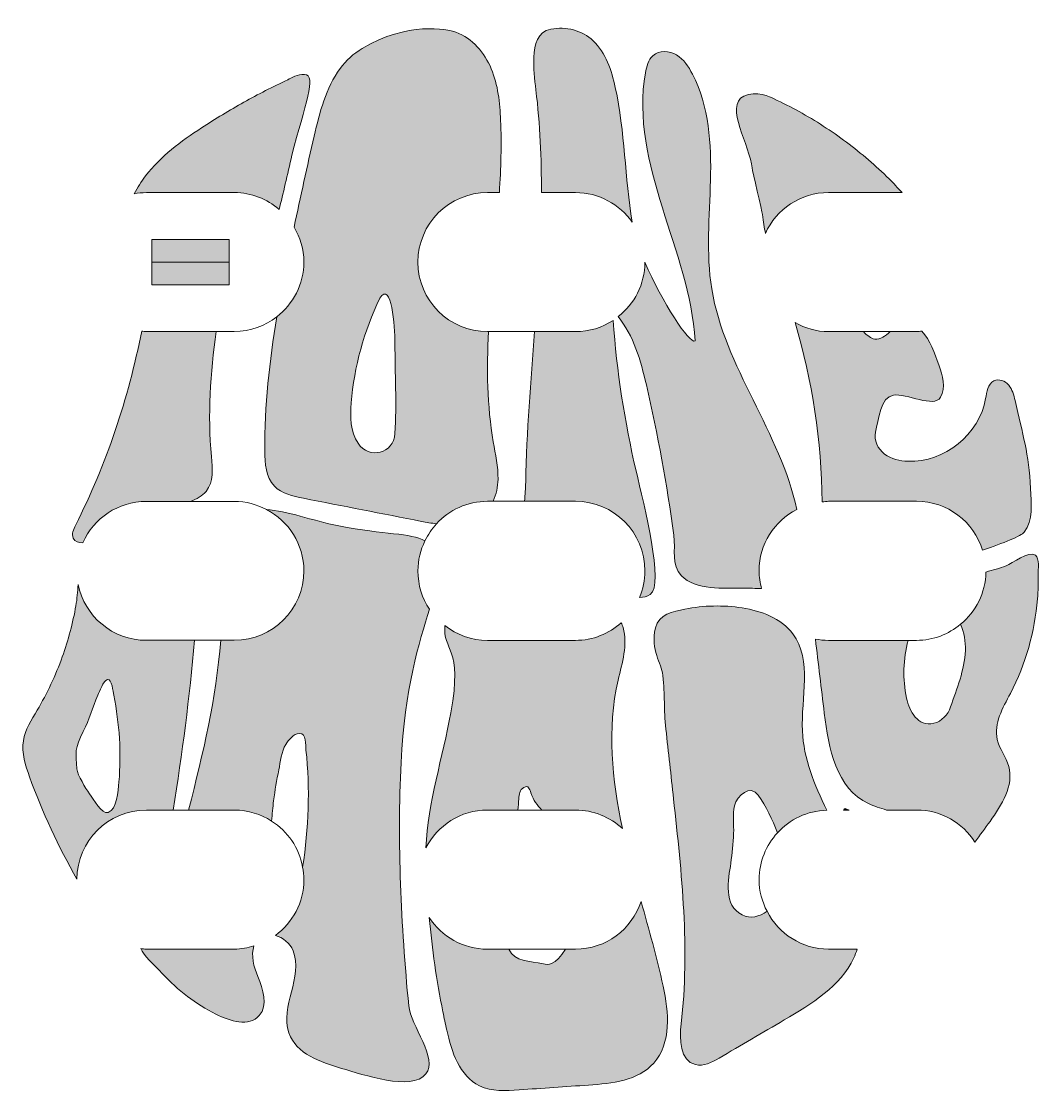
# Model space of a CAD drawing. Extents: x 6 to 50.9, y 20.1 to 67.3.
import ezdxf

# ---------------------------------------------------------------- set-up
doc = ezdxf.new("R2010")
doc.units = 0
doc.header["$MEASUREMENT"] = 0
doc.layers.add('Layer 2', color=7, linetype='Continuous', lineweight=0)

# ---------------------------------------------------------------- blocks, each defined once
blk = doc.blocks.new('Block_0')
at = {"layer": 'Layer 2', "true_color": 0x000000, "transparency": 33554687}
h = blk.add_hatch(color=18, dxfattribs=at)
h.dxf.hatch_style = 2
edge = h.paths.add_edge_path()
edge.add_spline(control_points=[(20.577, 50.456), (20.7, 52.054), (21.142, 53.622), (21.83, 55.07), (22.358, 55.88), (22.502, 53.818), (22.502, 53.09), (22.501, 51.771), (22.581, 50.424), (22.5, 49.107), (22.446, 48.224), (21.364, 47.95), (20.876, 48.679), (20.534, 49.189), (20.523, 49.866), (20.577, 50.456)], knot_values=[0, 0, 0, 0, 1, 1, 1, 2, 2, 2, 3, 3, 3, 4, 4, 4, 5, 5, 5, 5], degree=3, periodic=0)
edge = h.paths.add_edge_path()
edge.add_spline(control_points=[(17.296, 54.253), (16.975, 52.295), (16.751, 50.324), (16.766, 48.342), (16.771, 47.793), (16.813, 47.192), (17.191, 46.794), (17.515, 46.452), (18.009, 46.345), (18.471, 46.255), (20.206, 45.915), (21.94, 45.575), (23.675, 45.236), (23.887, 45.194), (24.108, 45.156), (24.331, 45.128), (24.891, 45.735), (25.686, 46.122), (26.578, 46.122), (26.578, 46.122), (26.827, 46.122), (26.827, 46.122), (26.963, 46.424), (27.034, 46.76), (27.04, 47.093), (27.051, 47.646), (26.927, 48.191), (26.833, 48.736), (26.554, 50.346), (26.539, 51.969), (26.62, 53.598), (26.62, 53.598), (26.578, 53.598), (26.578, 53.598), (24.885, 53.598), (23.512, 54.971), (23.512, 56.664), (23.512, 58.357), (24.885, 59.729), (26.578, 59.729), (26.578, 59.729), (27.1, 59.729), (27.1, 59.729), (27.167, 60.792), (27.204, 61.854), (27.155, 62.914), (27.121, 63.685), (27.041, 64.467), (26.746, 65.179), (26.451, 65.892), (25.912, 66.535), (25.188, 66.8), (24.796, 66.944), (23.044, 67.272), (21.057, 66.076), (20.681, 65.85), (20.346, 65.551), (20.086, 65.198), (19.448, 64.334), (19.186, 63.258), (18.943, 62.212), (18.633, 60.88), (18.343, 59.543), (18.059, 58.205), (18.326, 57.751), (18.489, 57.229), (18.489, 56.664), (18.489, 55.68), (18.017, 54.814), (17.296, 54.253)], knot_values=[0, 0, 0, 0, 1, 1, 1, 2, 2, 2, 3, 3, 3, 4, 4, 4, 5, 5, 5, 6, 6, 6, 7, 7, 7, 8, 8, 8, 9, 9, 9, 10, 10, 10, 11, 11, 11, 12, 12, 12, 13, 13, 13, 14, 14, 14, 15, 15, 15, 16, 16, 16, 17, 17, 17, 18, 18, 18, 19, 19, 19, 20, 20, 20, 21, 21, 21, 22, 22, 22, 23, 23, 23, 23], degree=3, periodic=0)
h = blk.add_hatch(color=18, dxfattribs=at)
h.dxf.hatch_style = 2
edge = h.paths.add_edge_path()
edge.add_spline(control_points=[(32.954, 58.42), (32.619, 60.387), (32.633, 62.408), (32.207, 64.357), (32.042, 65.111), (31.791, 65.886), (31.235, 66.42), (30.755, 66.88), (30.02, 67.056), (29.371, 66.93), (28.772, 66.814), (28.645, 66.234), (28.617, 65.7), (28.592, 65.215), (28.651, 64.731), (28.709, 64.25), (28.895, 62.726), (28.958, 61.224), (28.953, 59.729), (28.953, 59.729), (30.447, 59.729), (30.447, 59.729), (31.485, 59.729), (32.399, 59.21), (32.954, 58.42)], knot_values=[0, 0, 0, 0, 1, 1, 1, 2, 2, 2, 3, 3, 3, 4, 4, 4, 5, 5, 5, 6, 6, 6, 7, 7, 7, 8, 8, 8, 8], degree=3, periodic=0)
h = blk.add_hatch(color=18, dxfattribs=at)
h.dxf.hatch_style = 2
edge = h.paths.add_edge_path()
edge.add_spline(control_points=[(40.196, 45.764), (39.507, 49.1), (37.014, 52.05), (36.454, 55.48), (36.196, 57.058), (36.36, 58.67), (36.4, 60.268), (36.44, 61.866), (36.339, 63.525), (35.606, 64.946), (35.436, 65.276), (35.222, 65.601), (34.904, 65.792), (34.585, 65.983), (34.141, 66.005), (33.864, 65.758), (33.657, 65.573), (33.582, 65.285), (33.533, 65.012), (33.177, 63.023), (33.674, 60.985), (34.279, 59.057), (34.884, 57.129), (35.607, 55.205), (35.718, 53.187), (35.479, 53.047), (34.262, 54.888), (33.511, 56.656), (33.509, 55.679), (33.042, 54.819), (32.328, 54.26), (33.009, 53.421), (33.329, 52.323), (33.574, 51.255), (34.076, 49.066), (34.48, 46.854), (34.782, 44.628), (34.874, 43.949), (34.649, 43.337), (35.122, 42.842), (35.728, 42.206), (36.989, 42.282), (37.867, 42.293), (38.118, 42.296), (38.387, 42.279), (38.651, 42.276), (38.585, 42.526), (38.539, 42.785), (38.539, 43.056), (38.539, 44.239), (39.216, 45.253), (40.196, 45.764)], knot_values=[0, 0, 0, 0, 1, 1, 1, 2, 2, 2, 3, 3, 3, 4, 4, 4, 5, 5, 5, 6, 6, 6, 7, 7, 7, 8, 8, 8, 9, 9, 9, 10, 10, 10, 11, 11, 11, 12, 12, 12, 13, 13, 13, 14, 14, 14, 15, 15, 15, 16, 16, 16, 17, 17, 17, 17], degree=3, periodic=0)
h = blk.add_hatch(color=18, dxfattribs=at)
h.dxf.hatch_style = 2
edge = h.paths.add_edge_path()
edge.add_spline(control_points=[(15.426, 59.727), (16.182, 59.727), (16.866, 59.443), (17.4, 58.988), (17.575, 59.655), (17.753, 60.519), (17.966, 61.37), (18.515, 63.566), (19.097, 64.921), (18.515, 64.939), (18.21, 64.948), (17.941, 64.78), (17.778, 64.702), (17.121, 64.393), (16.475, 64.061), (15.842, 63.707), (15.211, 63.354), (14.591, 62.979), (13.986, 62.583), (13.072, 61.986), (12.177, 61.328), (11.514, 60.461), (11.325, 60.212), (11.168, 59.945), (11.018, 59.673), (11.192, 59.704), (11.369, 59.727), (11.552, 59.727), (11.552, 59.727), (15.426, 59.727), (15.426, 59.727)], knot_values=[0, 0, 0, 0, 1, 1, 1, 2, 2, 2, 3, 3, 3, 4, 4, 4, 5, 5, 5, 6, 6, 6, 7, 7, 7, 8, 8, 8, 9, 9, 9, 10, 10, 10, 10], degree=3, periodic=0)
h = blk.add_hatch(color=18, dxfattribs=at)
h.dxf.hatch_style = 2
edge = h.paths.add_edge_path()
edge.add_spline(control_points=[(41.604, 59.729), (41.604, 59.729), (44.835, 59.729), (44.835, 59.729), (44.648, 59.932), (44.463, 60.137), (44.267, 60.33), (43.678, 60.912), (43.05, 61.453), (42.387, 61.949), (41.724, 62.445), (41.028, 62.895), (40.303, 63.296), (39.941, 63.496), (39.572, 63.683), (39.197, 63.858), (39.023, 63.939), (38.416, 64.253), (37.867, 63.978), (36.999, 63.544), (38.147, 61.778), (38.229, 60.811), (38.239, 60.693), (38.676, 58.879), (38.69, 58.763), (38.728, 58.442), (38.772, 58.176), (38.819, 57.93), (39.302, 58.99), (40.364, 59.729), (41.604, 59.729)], knot_values=[0, 0, 0, 0, 1, 1, 1, 2, 2, 2, 3, 3, 3, 4, 4, 4, 5, 5, 5, 6, 6, 6, 7, 7, 7, 8, 8, 8, 9, 9, 9, 10, 10, 10, 10], degree=3, periodic=0)
h = blk.add_hatch(color=18, dxfattribs=at)
h.dxf.hatch_style = 2
edge = h.paths.add_edge_path()
edge.add_spline(control_points=[(28.65, 53.598), (28.485, 51.411), (28.305, 49.211), (28.259, 46.959), (28.254, 46.706), (28.225, 46.414), (28.211, 46.122), (28.211, 46.122), (30.447, 46.122), (30.447, 46.122), (32.14, 46.122), (33.512, 44.749), (33.512, 43.056), (33.512, 42.641), (33.428, 42.245), (33.278, 41.884), (33.441, 41.888), (33.601, 41.919), (33.749, 42.018), (34.356, 42.422), (33.478, 45.953), (33.124, 47.458), (32.611, 49.638), (32.276, 51.859), (32.108, 54.093), (31.629, 53.783), (31.06, 53.598), (30.447, 53.598), (30.447, 53.598), (28.65, 53.598), (28.65, 53.598)], knot_values=[0, 0, 0, 0, 1, 1, 1, 2, 2, 2, 3, 3, 3, 4, 4, 4, 5, 5, 5, 6, 6, 6, 7, 7, 7, 8, 8, 8, 9, 9, 9, 10, 10, 10, 10], degree=3, periodic=0)
h = blk.add_hatch(color=18, dxfattribs=at)
h.dxf.hatch_style = 2
edge = h.paths.add_edge_path()
edge.add_spline(control_points=[(45.473, 46.122), (46.848, 46.122), (47.998, 45.21), (48.386, 43.963), (49.313, 44.284), (50.075, 44.586), (50.219, 44.763), (50.636, 45.274), (50.52, 46.026), (50.494, 46.685), (50.431, 48.226), (50.145, 49.061), (49.812, 50.567), (49.759, 50.806), (49.694, 51.054), (49.536, 51.241), (49.378, 51.428), (49.099, 51.536), (48.88, 51.427), (48.614, 51.293), (48.57, 50.942), (48.519, 50.649), (48.247, 49.073), (46.701, 47.823), (45.103, 47.886), (44.736, 47.901), (44.359, 47.983), (44.066, 48.204), (43.773, 48.426), (43.583, 48.81), (43.669, 49.167), (43.803, 49.722), (43.89, 50.717), (44.455, 50.802), (45.019, 50.887), (46.253, 50.211), (46.532, 50.708), (46.772, 51.136), (46.618, 51.669), (46.459, 52.133), (46.279, 52.659), (46.066, 53.214), (45.71, 53.622), (45.631, 53.616), (45.554, 53.598), (45.473, 53.598), (45.473, 53.598), (44.32, 53.598), (44.32, 53.598), (44.101, 53.405), (43.875, 53.234), (43.631, 53.273), (43.473, 53.298), (43.301, 53.423), (43.132, 53.598), (43.132, 53.598), (41.604, 53.598), (41.604, 53.598), (41.064, 53.598), (40.565, 53.75), (40.124, 53.995), (40.887, 51.432), (41.295, 48.766), (41.318, 46.093), (41.414, 46.102), (41.506, 46.122), (41.604, 46.122), (41.604, 46.122), (45.473, 46.122), (45.473, 46.122)], knot_values=[0, 0, 0, 0, 1, 1, 1, 2, 2, 2, 3, 3, 3, 4, 4, 4, 5, 5, 5, 6, 6, 6, 7, 7, 7, 8, 8, 8, 9, 9, 9, 10, 10, 10, 11, 11, 11, 12, 12, 12, 13, 13, 13, 14, 14, 14, 15, 15, 15, 16, 16, 16, 17, 17, 17, 18, 18, 18, 19, 19, 19, 20, 20, 20, 21, 21, 21, 22, 22, 22, 23, 23, 23, 23], degree=3, periodic=0)
h = blk.add_hatch(color=18, dxfattribs=at)
h.dxf.hatch_style = 2
edge = h.paths.add_edge_path()
edge.add_spline(control_points=[(11.552, 46.119), (11.552, 46.119), (13.501, 46.119), (13.501, 46.119), (13.758, 46.226), (14.013, 46.346), (14.187, 46.559), (14.524, 46.971), (14.467, 47.565), (14.417, 48.094), (14.244, 49.929), (14.375, 51.769), (14.621, 53.601), (14.621, 53.601), (11.552, 53.601), (11.552, 53.601), (11.481, 53.601), (11.415, 53.617), (11.345, 53.622), (10.762, 50.653), (9.796, 47.761), (8.431, 45.061), (8.342, 44.885), (8.25, 44.678), (8.333, 44.5), (8.408, 44.338), (8.573, 44.29), (8.756, 44.296), (9.232, 45.369), (10.303, 46.119), (11.552, 46.119)], knot_values=[0, 0, 0, 0, 1, 1, 1, 2, 2, 2, 3, 3, 3, 4, 4, 4, 5, 5, 5, 6, 6, 6, 7, 7, 7, 8, 8, 8, 9, 9, 9, 10, 10, 10, 10], degree=3, periodic=0)
h = blk.add_hatch(color=18, dxfattribs=at)
h.dxf.hatch_style = 2
edge = h.paths.add_edge_path()
edge.add_spline(control_points=[(23.821, 44.374), (23.167, 44.742), (22.068, 44.629), (20.024, 45.038), (18.853, 45.272), (17.734, 45.703), (16.841, 45.757), (17.817, 45.245), (18.489, 44.234), (18.489, 43.056), (18.489, 41.364), (17.118, 39.993), (15.426, 39.993), (15.426, 39.993), (14.828, 39.993), (14.828, 39.993), (14.626, 37.39), (14.058, 35.068), (13.413, 32.511), (13.413, 32.511), (15.426, 32.511), (15.426, 32.511), (16.033, 32.511), (16.594, 32.329), (17.07, 32.025), (17.097, 32.326), (17.117, 32.627), (17.157, 32.926), (17.217, 33.379), (17.293, 33.831), (17.383, 34.28), (17.457, 34.647), (17.496, 35.084), (17.695, 35.408), (17.808, 35.594), (18.047, 35.883), (18.289, 35.891), (18.611, 35.901), (18.56, 35.371), (18.583, 35.158), (18.762, 33.442), (18.706, 31.705), (18.433, 30.002), (18.466, 29.822), (18.489, 29.637), (18.489, 29.448), (18.489, 28.434), (17.991, 27.543), (17.233, 26.985), (17.565, 26.895), (17.878, 26.64), (18.011, 26.314), (18.244, 25.744), (18.099, 25.098), (17.944, 24.502), (17.789, 23.906), (17.628, 23.268), (17.833, 22.687), (18.155, 21.774), (19.215, 21.393), (20.146, 21.128), (21.118, 20.851), (23.218, 20.106), (23.867, 20.882), (24.418, 21.539), (23.188, 23.029), (23.107, 23.883), (22.769, 27.47), (22.599, 31.032), (22.769, 34.607), (22.923, 37.841), (23.57, 39.94), (24.026, 41.36), (23.702, 41.846), (23.512, 42.428), (23.512, 43.056), (23.512, 43.53), (23.629, 43.973), (23.821, 44.374)], knot_values=[0, 0, 0, 0, 1, 1, 1, 2, 2, 2, 3, 3, 3, 4, 4, 4, 5, 5, 5, 6, 6, 6, 7, 7, 7, 8, 8, 8, 9, 9, 9, 10, 10, 10, 11, 11, 11, 12, 12, 12, 13, 13, 13, 14, 14, 14, 15, 15, 15, 16, 16, 16, 17, 17, 17, 18, 18, 18, 19, 19, 19, 20, 20, 20, 21, 21, 21, 22, 22, 22, 23, 23, 23, 24, 24, 24, 25, 25, 25, 26, 26, 26, 26], degree=3, periodic=0)
h = blk.add_hatch(color=18, dxfattribs=at)
h.dxf.hatch_style = 2
edge = h.paths.add_edge_path()
edge.add_spline(control_points=[(50.708, 43.743), (50.431, 43.972), (49.684, 43.379), (49.42, 43.279), (49.133, 43.169), (48.832, 43.088), (48.533, 43.002), (48.517, 42.073), (48.083, 41.254), (47.415, 40.702), (47.572, 40.342), (47.637, 39.934), (47.624, 39.54), (47.594, 38.68), (47.244, 37.862), (46.977, 37.057), (46.862, 36.71), (46.587, 36.423), (46.232, 36.336), (45.531, 36.165), (45.163, 36.855), (45.035, 37.451), (44.855, 38.287), (44.886, 39.163), (45.101, 39.99), (45.101, 39.99), (41.604, 39.99), (41.604, 39.99), (41.405, 39.99), (41.211, 40.013), (41.022, 40.049), (41.151, 38.96), (41.28, 37.872), (41.409, 36.783), (41.592, 35.246), (41.951, 33.451), (43.354, 32.797), (43.599, 32.682), (43.877, 32.598), (44.154, 32.514), (44.154, 32.514), (45.473, 32.514), (45.473, 32.514), (46.557, 32.514), (47.504, 31.948), (48.049, 31.098), (48.27, 31.404), (48.49, 31.71), (48.711, 32.015), (49.228, 32.733), (49.772, 33.587), (49.534, 34.438), (49.418, 34.853), (49.125, 35.205), (49.028, 35.625), (48.867, 36.326), (49.276, 37.014), (49.609, 37.652), (50.281, 38.942), (50.685, 40.369), (50.801, 41.819), (50.83, 42.182), (50.841, 42.546), (50.834, 42.909), (50.83, 43.117), (50.894, 43.591), (50.708, 43.743)], knot_values=[0, 0, 0, 0, 1, 1, 1, 2, 2, 2, 3, 3, 3, 4, 4, 4, 5, 5, 5, 6, 6, 6, 7, 7, 7, 8, 8, 8, 9, 9, 9, 10, 10, 10, 11, 11, 11, 12, 12, 12, 13, 13, 13, 14, 14, 14, 15, 15, 15, 16, 16, 16, 17, 17, 17, 18, 18, 18, 19, 19, 19, 20, 20, 20, 21, 21, 21, 22, 22, 22, 22], degree=3, periodic=0)
h = blk.add_hatch(color=18, dxfattribs=at)
h.dxf.hatch_style = 2
edge = h.paths.add_edge_path()
edge.add_spline(control_points=[(8.495, 34.332), (8.433, 34.992), (8.389, 35.252), (8.77, 35.979), (9.045, 36.504), (9.168, 37.033), (9.416, 37.571), (9.488, 37.725), (9.649, 38.222), (9.839, 38.262), (10.041, 38.305), (10.08, 37.728), (10.112, 37.571), (10.37, 36.317), (10.449, 35.027), (10.345, 33.751), (10.312, 33.341), (10.26, 32.535), (9.868, 32.411), (9.583, 32.32), (9.214, 32.988), (9.044, 33.234), (8.875, 33.481), (8.524, 34.034), (8.495, 34.332)], knot_values=[0, 0, 0, 0, 1, 1, 1, 2, 2, 2, 3, 3, 3, 4, 4, 4, 5, 5, 5, 6, 6, 6, 7, 7, 7, 8, 8, 8, 8], degree=3, periodic=0)
edge = h.paths.add_edge_path()
edge.add_spline(control_points=[(11.552, 32.511), (11.552, 32.511), (12.735, 32.511), (12.735, 32.511), (13.132, 34.994), (13.452, 37.488), (13.672, 39.993), (13.672, 39.993), (11.552, 39.993), (11.552, 39.993), (10.066, 39.993), (8.829, 41.052), (8.55, 42.456), (8.518, 42.14), (8.502, 41.82), (8.448, 41.52), (8.312, 40.754), (8.111, 40), (7.848, 39.267), (7.555, 38.449), (7.185, 37.659), (6.743, 36.911), (6.491, 36.484), (6.21, 36.056), (6.133, 35.567), (6.049, 35.029), (6.222, 34.486), (6.407, 33.974), (6.971, 32.415), (7.67, 30.905), (8.491, 29.464), (8.5, 31.148), (9.866, 32.511), (11.552, 32.511)], knot_values=[0, 0, 0, 0, 1, 1, 1, 2, 2, 2, 3, 3, 3, 4, 4, 4, 5, 5, 5, 6, 6, 6, 7, 7, 7, 8, 8, 8, 9, 9, 9, 10, 10, 10, 11, 11, 11, 11], degree=3, periodic=0)
h = blk.add_hatch(color=18, dxfattribs=at)
h.dxf.hatch_style = 2
edge = h.paths.add_edge_path()
edge.add_spline(control_points=[(38.891, 28.049), (38.557, 27.812), (38.152, 27.709), (37.792, 27.89), (36.952, 28.31), (37.189, 29.437), (37.294, 30.17), (37.356, 30.603), (37.397, 31.039), (37.418, 31.476), (37.436, 31.868), (37.359, 32.323), (37.458, 32.703), (37.576, 33.154), (38.143, 33.667), (38.505, 33.163), (38.844, 32.69), (39.133, 32.089), (39.345, 31.504), (39.887, 32.101), (40.656, 32.481), (41.52, 32.505), (40.983, 33.63), (40.499, 34.773), (40.446, 36.006), (40.383, 37.467), (40.893, 39.109), (40.02, 40.283), (39.509, 40.969), (38.638, 41.289), (37.793, 41.422), (36.958, 41.553), (36.1, 41.532), (35.271, 41.368), (34.76, 41.266), (34.11, 41.147), (33.973, 40.541), (33.749, 39.548), (34.238, 39.002), (34.298, 38.45), (34.397, 37.549), (34.336, 36.98), (34.435, 36.079), (34.547, 35.057), (34.659, 34.035), (34.771, 33.013), (35.132, 29.716), (35.494, 26.385), (35.107, 23.092), (35.025, 22.399), (35.059, 21.468), (35.733, 21.291), (36.092, 21.197), (36.456, 21.391), (36.776, 21.579), (37.733, 22.139), (38.691, 22.7), (39.649, 23.261), (40.849, 23.964), (42.116, 24.737), (42.715, 25.993), (42.775, 26.12), (42.815, 26.251), (42.859, 26.381), (42.859, 26.381), (41.604, 26.381), (41.604, 26.381), (40.418, 26.381), (39.4, 27.063), (38.891, 28.049)], knot_values=[0, 0, 0, 0, 1, 1, 1, 2, 2, 2, 3, 3, 3, 4, 4, 4, 5, 5, 5, 6, 6, 6, 7, 7, 7, 8, 8, 8, 9, 9, 9, 10, 10, 10, 11, 11, 11, 12, 12, 12, 13, 13, 13, 14, 14, 14, 15, 15, 15, 16, 16, 16, 17, 17, 17, 18, 18, 18, 19, 19, 19, 20, 20, 20, 21, 21, 21, 22, 22, 22, 23, 23, 23, 23], degree=3, periodic=0)
h = blk.add_hatch(color=18, dxfattribs=at)
h.dxf.hatch_style = 2
edge = h.paths.add_edge_path()
edge.add_spline(control_points=[(26.578, 39.99), (25.867, 39.99), (25.22, 40.242), (24.7, 40.649), (24.597, 39.499), (25.502, 39.756), (24.965, 36.803), (24.612, 34.861), (23.951, 32.832), (23.865, 30.847), (24.375, 31.833), (25.392, 32.514), (26.578, 32.514), (26.578, 32.514), (27.919, 32.514), (27.919, 32.514), (27.931, 32.676), (27.943, 32.839), (27.954, 33.002), (27.968, 33.196), (27.986, 33.405), (28.177, 33.512), (28.381, 33.627), (28.43, 33.44), (28.485, 33.276), (28.6, 32.935), (28.778, 32.709), (28.97, 32.514), (28.97, 32.514), (30.447, 32.514), (30.447, 32.514), (31.249, 32.514), (31.973, 32.199), (32.519, 31.694), (32.057, 33.849), (31.839, 36.092), (32.33, 38.237), (32.506, 39.003), (32.77, 39.801), (32.549, 40.555), (32.528, 40.628), (32.496, 40.697), (32.467, 40.767), (31.927, 40.289), (31.225, 39.99), (30.447, 39.99), (30.447, 39.99), (26.578, 39.99), (26.578, 39.99)], knot_values=[0, 0, 0, 0, 1, 1, 1, 2, 2, 2, 3, 3, 3, 4, 4, 4, 5, 5, 5, 6, 6, 6, 7, 7, 7, 8, 8, 8, 9, 9, 9, 10, 10, 10, 11, 11, 11, 12, 12, 12, 13, 13, 13, 14, 14, 14, 15, 15, 15, 16, 16, 16, 16], degree=3, periodic=0)
h = blk.add_hatch(color=18, dxfattribs=at)
h.dxf.hatch_style = 2
edge = h.paths.add_edge_path()
edge.add_spline(control_points=[(42.258, 32.514), (42.258, 32.514), (42.504, 32.514), (42.504, 32.514), (42.363, 32.579), (42.273, 32.627), (42.258, 32.514)], knot_values=[0, 0, 0, 0, 1, 1, 1, 2, 2, 2, 2], degree=3, periodic=0)
h = blk.add_hatch(color=18, dxfattribs=at)
h.dxf.hatch_style = 2
edge = h.paths.add_edge_path()
edge.add_spline(control_points=[(30.447, 26.381), (30.447, 26.381), (30.006, 26.381), (30.006, 26.381), (29.574, 25.647), (29.219, 25.687), (29.039, 25.73), (28.43, 25.878), (27.785, 25.806), (27.514, 26.381), (27.514, 26.381), (26.578, 26.381), (26.578, 26.381), (25.5, 26.381), (24.556, 26.94), (24.01, 27.781), (24.138, 26.384), (24.333, 24.993), (24.612, 23.618), (24.666, 23.351), (24.723, 23.084), (24.783, 22.818), (24.999, 21.856), (25.342, 20.786), (26.231, 20.359), (26.763, 20.103), (27.383, 20.138), (27.972, 20.179), (28.989, 20.25), (30.006, 20.32), (31.023, 20.39), (32.059, 20.462), (33.206, 20.585), (33.899, 21.359), (34.69, 22.242), (34.56, 23.597), (34.31, 24.756), (34.04, 26.011), (33.689, 27.247), (33.342, 28.483), (32.936, 27.265), (31.801, 26.381), (30.447, 26.381)], knot_values=[0, 0, 0, 0, 1, 1, 1, 2, 2, 2, 3, 3, 3, 4, 4, 4, 5, 5, 5, 6, 6, 6, 7, 7, 7, 8, 8, 8, 9, 9, 9, 10, 10, 10, 11, 11, 11, 12, 12, 12, 13, 13, 13, 14, 14, 14, 14], degree=3, periodic=0)
h = blk.add_hatch(color=18, dxfattribs=at)
h.dxf.hatch_style = 2
edge = h.paths.add_edge_path()
edge.add_spline(control_points=[(11.552, 26.384), (11.467, 26.384), (11.387, 26.402), (11.303, 26.409), (11.448, 26.083), (11.838, 25.752), (12.26, 25.3), (12.942, 24.57), (13.721, 23.961), (14.615, 23.516), (15.232, 23.209), (16.071, 22.939), (16.526, 23.455), (16.926, 23.91), (16.693, 24.612), (16.461, 25.171), (16.286, 25.595), (16.146, 26.122), (16.29, 26.523), (16.014, 26.441), (15.728, 26.384), (15.426, 26.384), (15.426, 26.384), (11.552, 26.384), (11.552, 26.384)], knot_values=[0, 0, 0, 0, 1, 1, 1, 2, 2, 2, 3, 3, 3, 4, 4, 4, 5, 5, 5, 6, 6, 6, 7, 7, 7, 8, 8, 8, 8], degree=3, periodic=0)
at = {"layer": 'Layer 2'}
for points, knots in [([(17.296, 54.253), (16.975, 52.295), (16.751, 50.324), (16.766, 48.342), (16.771, 47.793), (16.813, 47.192), (17.191, 46.794), (17.515, 46.452), (18.009, 46.345), (18.471, 46.255), (20.206, 45.915), (21.94, 45.575), (23.675, 45.236), (23.887, 45.194), (24.108, 45.156), (24.331, 45.128), (24.891, 45.735), (25.686, 46.122), (26.578, 46.122), (26.578, 46.122), (26.827, 46.122), (26.827, 46.122), (26.963, 46.424), (27.034, 46.76), (27.04, 47.093), (27.051, 47.646), (26.927, 48.191), (26.833, 48.736), (26.554, 50.346), (26.539, 51.969), (26.62, 53.598), (26.62, 53.598), (26.578, 53.598), (26.578, 53.598), (24.885, 53.598), (23.512, 54.971), (23.512, 56.664), (23.512, 58.357), (24.885, 59.729), (26.578, 59.729), (26.578, 59.729), (27.1, 59.729), (27.1, 59.729), (27.167, 60.792), (27.204, 61.854), (27.155, 62.914), (27.121, 63.685), (27.041, 64.467), (26.746, 65.179), (26.451, 65.892), (25.912, 66.535), (25.188, 66.8), (24.796, 66.944), (23.044, 67.272), (21.057, 66.076), (20.681, 65.85), (20.346, 65.551), (20.086, 65.198), (19.448, 64.334), (19.186, 63.258), (18.943, 62.212), (18.633, 60.88), (18.343, 59.543), (18.059, 58.205), (18.326, 57.751), (18.489, 57.229), (18.489, 56.664), (18.489, 55.68), (18.017, 54.814), (17.296, 54.253)], [0, 0, 0, 0, 1, 1, 1, 2, 2, 2, 3, 3, 3, 4, 4, 4, 5, 5, 5, 6, 6, 6, 7, 7, 7, 8, 8, 8, 9, 9, 9, 10, 10, 10, 11, 11, 11, 12, 12, 12, 13, 13, 13, 14, 14, 14, 15, 15, 15, 16, 16, 16, 17, 17, 17, 18, 18, 18, 19, 19, 19, 20, 20, 20, 21, 21, 21, 22, 22, 22, 23, 23, 23, 23]), ([(32.954, 58.42), (32.619, 60.387), (32.633, 62.408), (32.207, 64.357), (32.042, 65.111), (31.791, 65.886), (31.235, 66.42), (30.755, 66.88), (30.02, 67.056), (29.371, 66.93), (28.772, 66.814), (28.645, 66.234), (28.617, 65.7), (28.592, 65.215), (28.651, 64.731), (28.709, 64.25), (28.895, 62.726), (28.958, 61.224), (28.953, 59.729), (28.953, 59.729), (30.447, 59.729), (30.447, 59.729), (31.485, 59.729), (32.399, 59.21), (32.954, 58.42)], [0, 0, 0, 0, 1, 1, 1, 2, 2, 2, 3, 3, 3, 4, 4, 4, 5, 5, 5, 6, 6, 6, 7, 7, 7, 8, 8, 8, 8]), ([(40.196, 45.764), (39.507, 49.1), (37.014, 52.05), (36.454, 55.48), (36.196, 57.058), (36.36, 58.67), (36.4, 60.268), (36.44, 61.866), (36.339, 63.525), (35.606, 64.946), (35.436, 65.276), (35.222, 65.601), (34.904, 65.792), (34.585, 65.983), (34.141, 66.005), (33.864, 65.758), (33.657, 65.573), (33.582, 65.285), (33.533, 65.012), (33.177, 63.023), (33.674, 60.985), (34.279, 59.057), (34.884, 57.129), (35.607, 55.205), (35.718, 53.187), (35.479, 53.047), (34.262, 54.888), (33.511, 56.656), (33.509, 55.679), (33.042, 54.819), (32.328, 54.26), (33.009, 53.421), (33.329, 52.323), (33.574, 51.255), (34.076, 49.066), (34.48, 46.854), (34.782, 44.628), (34.874, 43.949), (34.649, 43.337), (35.122, 42.842), (35.728, 42.206), (36.989, 42.282), (37.867, 42.293), (38.118, 42.296), (38.387, 42.279), (38.651, 42.276), (38.585, 42.526), (38.539, 42.785), (38.539, 43.056), (38.539, 44.239), (39.216, 45.253), (40.196, 45.764)], [0, 0, 0, 0, 1, 1, 1, 2, 2, 2, 3, 3, 3, 4, 4, 4, 5, 5, 5, 6, 6, 6, 7, 7, 7, 8, 8, 8, 9, 9, 9, 10, 10, 10, 11, 11, 11, 12, 12, 12, 13, 13, 13, 14, 14, 14, 15, 15, 15, 16, 16, 16, 17, 17, 17, 17]), ([(15.426, 59.727), (16.182, 59.727), (16.866, 59.443), (17.4, 58.988), (17.575, 59.655), (17.753, 60.519), (17.966, 61.37), (18.515, 63.566), (19.097, 64.921), (18.515, 64.939), (18.21, 64.948), (17.941, 64.78), (17.778, 64.702), (17.121, 64.393), (16.475, 64.061), (15.842, 63.707), (15.211, 63.354), (14.591, 62.979), (13.986, 62.583), (13.072, 61.986), (12.177, 61.328), (11.514, 60.461), (11.325, 60.212), (11.168, 59.945), (11.018, 59.673), (11.192, 59.704), (11.369, 59.727), (11.552, 59.727), (11.552, 59.727), (15.426, 59.727), (15.426, 59.727)], [0, 0, 0, 0, 1, 1, 1, 2, 2, 2, 3, 3, 3, 4, 4, 4, 5, 5, 5, 6, 6, 6, 7, 7, 7, 8, 8, 8, 9, 9, 9, 10, 10, 10, 10]), ([(41.604, 59.729), (41.604, 59.729), (44.835, 59.729), (44.835, 59.729), (44.648, 59.932), (44.463, 60.137), (44.267, 60.33), (43.678, 60.912), (43.05, 61.453), (42.387, 61.949), (41.724, 62.445), (41.028, 62.895), (40.303, 63.296), (39.941, 63.496), (39.572, 63.683), (39.197, 63.858), (39.023, 63.939), (38.416, 64.253), (37.867, 63.978), (36.999, 63.544), (38.147, 61.778), (38.229, 60.811), (38.239, 60.693), (38.676, 58.879), (38.69, 58.763), (38.728, 58.442), (38.772, 58.176), (38.819, 57.93), (39.302, 58.99), (40.364, 59.729), (41.604, 59.729)], [0, 0, 0, 0, 1, 1, 1, 2, 2, 2, 3, 3, 3, 4, 4, 4, 5, 5, 5, 6, 6, 6, 7, 7, 7, 8, 8, 8, 9, 9, 9, 10, 10, 10, 10]), ([(22.5, 49.107), (22.581, 50.424), (22.501, 51.771), (22.502, 53.09), (22.502, 53.818), (22.358, 55.88), (21.83, 55.07), (21.142, 53.622), (20.7, 52.054), (20.577, 50.456), (20.523, 49.866), (20.534, 49.189), (20.876, 48.679), (21.364, 47.95), (22.446, 48.224), (22.5, 49.107)], [0, 0, 0, 0, 1, 1, 1, 2, 2, 2, 3, 3, 3, 4, 4, 4, 5, 5, 5, 5]), ([(20.577, 50.456), (20.7, 52.054), (21.142, 53.622), (21.83, 55.07), (22.358, 55.88), (22.502, 53.818), (22.502, 53.09), (22.501, 51.771), (22.581, 50.424), (22.5, 49.107), (22.446, 48.224), (21.364, 47.95), (20.876, 48.679), (20.534, 49.189), (20.523, 49.866), (20.577, 50.456)], [0, 0, 0, 0, 1, 1, 1, 2, 2, 2, 3, 3, 3, 4, 4, 4, 5, 5, 5, 5]), ([(18.471, 46.255), (18.009, 46.345), (17.515, 46.452), (17.191, 46.794), (16.813, 47.192), (16.771, 47.793), (16.766, 48.342), (16.751, 50.324), (16.975, 52.295), (17.296, 54.253), (16.777, 53.85), (16.134, 53.601), (15.426, 53.601), (15.426, 53.601), (14.621, 53.601), (14.621, 53.601), (14.375, 51.769), (14.244, 49.929), (14.417, 48.094), (14.467, 47.565), (14.524, 46.971), (14.187, 46.559), (14.013, 46.346), (13.758, 46.226), (13.501, 46.119), (13.501, 46.119), (15.426, 46.119), (15.426, 46.119), (15.94, 46.119), (16.416, 45.981), (16.841, 45.757), (17.734, 45.703), (18.853, 45.272), (20.024, 45.038), (22.068, 44.629), (23.167, 44.742), (23.821, 44.374), (23.954, 44.651), (24.125, 44.904), (24.331, 45.128), (24.108, 45.156), (23.887, 45.194), (23.675, 45.236), (21.94, 45.575), (20.206, 45.915), (18.471, 46.255)], [0, 0, 0, 0, 1, 1, 1, 2, 2, 2, 3, 3, 3, 4, 4, 4, 5, 5, 5, 6, 6, 6, 7, 7, 7, 8, 8, 8, 9, 9, 9, 10, 10, 10, 11, 11, 11, 12, 12, 12, 13, 13, 13, 14, 14, 14, 15, 15, 15, 15]), ([(28.65, 53.598), (28.485, 51.411), (28.305, 49.211), (28.259, 46.959), (28.254, 46.706), (28.225, 46.414), (28.211, 46.122), (28.211, 46.122), (30.447, 46.122), (30.447, 46.122), (32.14, 46.122), (33.512, 44.749), (33.512, 43.056), (33.512, 42.641), (33.428, 42.245), (33.278, 41.884), (33.441, 41.888), (33.601, 41.919), (33.749, 42.018), (34.356, 42.422), (33.478, 45.953), (33.124, 47.458), (32.611, 49.638), (32.276, 51.859), (32.108, 54.093), (31.629, 53.783), (31.06, 53.598), (30.447, 53.598), (30.447, 53.598), (28.65, 53.598), (28.65, 53.598)], [0, 0, 0, 0, 1, 1, 1, 2, 2, 2, 3, 3, 3, 4, 4, 4, 5, 5, 5, 6, 6, 6, 7, 7, 7, 8, 8, 8, 9, 9, 9, 10, 10, 10, 10]), ([(45.473, 46.122), (46.848, 46.122), (47.998, 45.21), (48.386, 43.963), (49.313, 44.284), (50.075, 44.586), (50.219, 44.763), (50.636, 45.274), (50.52, 46.026), (50.494, 46.685), (50.431, 48.226), (50.145, 49.061), (49.812, 50.567), (49.759, 50.806), (49.694, 51.054), (49.536, 51.241), (49.378, 51.428), (49.099, 51.536), (48.88, 51.427), (48.614, 51.293), (48.57, 50.942), (48.519, 50.649), (48.247, 49.073), (46.701, 47.823), (45.103, 47.886), (44.736, 47.901), (44.359, 47.983), (44.066, 48.204), (43.773, 48.426), (43.583, 48.81), (43.669, 49.167), (43.803, 49.722), (43.89, 50.717), (44.455, 50.802), (45.019, 50.887), (46.253, 50.211), (46.532, 50.708), (46.772, 51.136), (46.618, 51.669), (46.459, 52.133), (46.279, 52.659), (46.066, 53.214), (45.71, 53.622), (45.631, 53.616), (45.554, 53.598), (45.473, 53.598), (45.473, 53.598), (44.32, 53.598), (44.32, 53.598), (44.101, 53.405), (43.875, 53.234), (43.631, 53.273), (43.473, 53.298), (43.301, 53.423), (43.132, 53.598), (43.132, 53.598), (41.604, 53.598), (41.604, 53.598), (41.064, 53.598), (40.565, 53.75), (40.124, 53.995), (40.887, 51.432), (41.295, 48.766), (41.318, 46.093), (41.414, 46.102), (41.506, 46.122), (41.604, 46.122), (41.604, 46.122), (45.473, 46.122), (45.473, 46.122)], [0, 0, 0, 0, 1, 1, 1, 2, 2, 2, 3, 3, 3, 4, 4, 4, 5, 5, 5, 6, 6, 6, 7, 7, 7, 8, 8, 8, 9, 9, 9, 10, 10, 10, 11, 11, 11, 12, 12, 12, 13, 13, 13, 14, 14, 14, 15, 15, 15, 16, 16, 16, 17, 17, 17, 18, 18, 18, 19, 19, 19, 20, 20, 20, 21, 21, 21, 22, 22, 22, 23, 23, 23, 23]), ([(11.552, 46.119), (11.552, 46.119), (13.501, 46.119), (13.501, 46.119), (13.758, 46.226), (14.013, 46.346), (14.187, 46.559), (14.524, 46.971), (14.467, 47.565), (14.417, 48.094), (14.244, 49.929), (14.375, 51.769), (14.621, 53.601), (14.621, 53.601), (11.552, 53.601), (11.552, 53.601), (11.481, 53.601), (11.415, 53.617), (11.345, 53.622), (10.762, 50.653), (9.796, 47.761), (8.431, 45.061), (8.342, 44.885), (8.25, 44.678), (8.333, 44.5), (8.408, 44.338), (8.573, 44.29), (8.756, 44.296), (9.232, 45.369), (10.303, 46.119), (11.552, 46.119)], [0, 0, 0, 0, 1, 1, 1, 2, 2, 2, 3, 3, 3, 4, 4, 4, 5, 5, 5, 6, 6, 6, 7, 7, 7, 8, 8, 8, 9, 9, 9, 10, 10, 10, 10]), ([(26.833, 48.736), (26.927, 48.191), (27.051, 47.646), (27.04, 47.093), (27.034, 46.76), (26.963, 46.424), (26.827, 46.122), (26.827, 46.122), (28.211, 46.122), (28.211, 46.122), (28.225, 46.414), (28.254, 46.706), (28.259, 46.959), (28.305, 49.211), (28.485, 51.411), (28.65, 53.598), (28.65, 53.598), (26.62, 53.598), (26.62, 53.598), (26.539, 51.969), (26.554, 50.346), (26.833, 48.736)], [0, 0, 0, 0, 1, 1, 1, 2, 2, 2, 3, 3, 3, 4, 4, 4, 5, 5, 5, 6, 6, 6, 7, 7, 7, 7]), ([(43.631, 53.273), (43.875, 53.234), (44.101, 53.405), (44.32, 53.598), (44.32, 53.598), (43.132, 53.598), (43.132, 53.598), (43.301, 53.423), (43.473, 53.298), (43.631, 53.273)], [0, 0, 0, 0, 1, 1, 1, 2, 2, 2, 3, 3, 3, 3]), ([(23.821, 44.374), (23.167, 44.742), (22.068, 44.629), (20.024, 45.038), (18.853, 45.272), (17.734, 45.703), (16.841, 45.757), (17.817, 45.245), (18.489, 44.234), (18.489, 43.056), (18.489, 41.364), (17.118, 39.993), (15.426, 39.993), (15.426, 39.993), (14.828, 39.993), (14.828, 39.993), (14.626, 37.39), (14.058, 35.068), (13.413, 32.511), (13.413, 32.511), (15.426, 32.511), (15.426, 32.511), (16.033, 32.511), (16.594, 32.329), (17.07, 32.025), (17.097, 32.326), (17.117, 32.627), (17.157, 32.926), (17.217, 33.379), (17.293, 33.831), (17.383, 34.28), (17.457, 34.647), (17.496, 35.084), (17.695, 35.408), (17.808, 35.594), (18.047, 35.883), (18.289, 35.891), (18.611, 35.901), (18.56, 35.371), (18.583, 35.158), (18.762, 33.442), (18.706, 31.705), (18.433, 30.002), (18.466, 29.822), (18.489, 29.637), (18.489, 29.448), (18.489, 28.434), (17.991, 27.543), (17.233, 26.985), (17.565, 26.895), (17.878, 26.64), (18.011, 26.314), (18.244, 25.744), (18.099, 25.098), (17.944, 24.502), (17.789, 23.906), (17.628, 23.268), (17.833, 22.687), (18.155, 21.774), (19.215, 21.393), (20.146, 21.128), (21.118, 20.851), (23.218, 20.106), (23.867, 20.882), (24.418, 21.539), (23.188, 23.029), (23.107, 23.883), (22.769, 27.47), (22.599, 31.032), (22.769, 34.607), (22.923, 37.841), (23.57, 39.94), (24.026, 41.36), (23.702, 41.846), (23.512, 42.428), (23.512, 43.056), (23.512, 43.53), (23.629, 43.973), (23.821, 44.374)], [0, 0, 0, 0, 1, 1, 1, 2, 2, 2, 3, 3, 3, 4, 4, 4, 5, 5, 5, 6, 6, 6, 7, 7, 7, 8, 8, 8, 9, 9, 9, 10, 10, 10, 11, 11, 11, 12, 12, 12, 13, 13, 13, 14, 14, 14, 15, 15, 15, 16, 16, 16, 17, 17, 17, 18, 18, 18, 19, 19, 19, 20, 20, 20, 21, 21, 21, 22, 22, 22, 23, 23, 23, 24, 24, 24, 25, 25, 25, 26, 26, 26, 26]), ([(50.708, 43.743), (50.431, 43.972), (49.684, 43.379), (49.42, 43.279), (49.133, 43.169), (48.832, 43.088), (48.533, 43.002), (48.517, 42.073), (48.083, 41.254), (47.415, 40.702), (47.572, 40.342), (47.637, 39.934), (47.624, 39.54), (47.594, 38.68), (47.244, 37.862), (46.977, 37.057), (46.862, 36.71), (46.587, 36.423), (46.232, 36.336), (45.531, 36.165), (45.163, 36.855), (45.035, 37.451), (44.855, 38.287), (44.886, 39.163), (45.101, 39.99), (45.101, 39.99), (41.604, 39.99), (41.604, 39.99), (41.405, 39.99), (41.211, 40.013), (41.022, 40.049), (41.151, 38.96), (41.28, 37.872), (41.409, 36.783), (41.592, 35.246), (41.951, 33.451), (43.354, 32.797), (43.599, 32.682), (43.877, 32.598), (44.154, 32.514), (44.154, 32.514), (45.473, 32.514), (45.473, 32.514), (46.557, 32.514), (47.504, 31.948), (48.049, 31.098), (48.27, 31.404), (48.49, 31.71), (48.711, 32.015), (49.228, 32.733), (49.772, 33.587), (49.534, 34.438), (49.418, 34.853), (49.125, 35.205), (49.028, 35.625), (48.867, 36.326), (49.276, 37.014), (49.609, 37.652), (50.281, 38.942), (50.685, 40.369), (50.801, 41.819), (50.83, 42.182), (50.841, 42.546), (50.834, 42.909), (50.83, 43.117), (50.894, 43.591), (50.708, 43.743)], [0, 0, 0, 0, 1, 1, 1, 2, 2, 2, 3, 3, 3, 4, 4, 4, 5, 5, 5, 6, 6, 6, 7, 7, 7, 8, 8, 8, 9, 9, 9, 10, 10, 10, 11, 11, 11, 12, 12, 12, 13, 13, 13, 14, 14, 14, 15, 15, 15, 16, 16, 16, 17, 17, 17, 18, 18, 18, 19, 19, 19, 20, 20, 20, 21, 21, 21, 22, 22, 22, 22]), ([(11.552, 32.511), (11.552, 32.511), (12.735, 32.511), (12.735, 32.511), (13.132, 34.994), (13.452, 37.488), (13.672, 39.993), (13.672, 39.993), (11.552, 39.993), (11.552, 39.993), (10.066, 39.993), (8.829, 41.052), (8.55, 42.456), (8.518, 42.14), (8.502, 41.82), (8.448, 41.52), (8.312, 40.754), (8.111, 40), (7.848, 39.267), (7.555, 38.449), (7.185, 37.659), (6.743, 36.911), (6.491, 36.484), (6.21, 36.056), (6.133, 35.567), (6.049, 35.029), (6.222, 34.486), (6.407, 33.974), (6.971, 32.415), (7.67, 30.905), (8.491, 29.464), (8.5, 31.148), (9.866, 32.511), (11.552, 32.511)], [0, 0, 0, 0, 1, 1, 1, 2, 2, 2, 3, 3, 3, 4, 4, 4, 5, 5, 5, 6, 6, 6, 7, 7, 7, 8, 8, 8, 9, 9, 9, 10, 10, 10, 11, 11, 11, 11]), ([(38.891, 28.049), (38.557, 27.812), (38.152, 27.709), (37.792, 27.89), (36.952, 28.31), (37.189, 29.437), (37.294, 30.17), (37.356, 30.603), (37.397, 31.039), (37.418, 31.476), (37.436, 31.868), (37.359, 32.323), (37.458, 32.703), (37.576, 33.154), (38.143, 33.667), (38.505, 33.163), (38.844, 32.69), (39.133, 32.089), (39.345, 31.504), (39.887, 32.101), (40.656, 32.481), (41.52, 32.505), (40.983, 33.63), (40.499, 34.773), (40.446, 36.006), (40.383, 37.467), (40.893, 39.109), (40.02, 40.283), (39.509, 40.969), (38.638, 41.289), (37.793, 41.422), (36.958, 41.553), (36.1, 41.532), (35.271, 41.368), (34.76, 41.266), (34.11, 41.147), (33.973, 40.541), (33.749, 39.548), (34.238, 39.002), (34.298, 38.45), (34.397, 37.549), (34.336, 36.98), (34.435, 36.079), (34.547, 35.057), (34.659, 34.035), (34.771, 33.013), (35.132, 29.716), (35.494, 26.385), (35.107, 23.092), (35.025, 22.399), (35.059, 21.468), (35.733, 21.291), (36.092, 21.197), (36.456, 21.391), (36.776, 21.579), (37.733, 22.139), (38.691, 22.7), (39.649, 23.261), (40.849, 23.964), (42.116, 24.737), (42.715, 25.993), (42.775, 26.12), (42.815, 26.251), (42.859, 26.381), (42.859, 26.381), (41.604, 26.381), (41.604, 26.381), (40.418, 26.381), (39.4, 27.063), (38.891, 28.049)], [0, 0, 0, 0, 1, 1, 1, 2, 2, 2, 3, 3, 3, 4, 4, 4, 5, 5, 5, 6, 6, 6, 7, 7, 7, 8, 8, 8, 9, 9, 9, 10, 10, 10, 11, 11, 11, 12, 12, 12, 13, 13, 13, 14, 14, 14, 15, 15, 15, 16, 16, 16, 17, 17, 17, 18, 18, 18, 19, 19, 19, 20, 20, 20, 21, 21, 21, 22, 22, 22, 23, 23, 23, 23]), ([(26.578, 39.99), (25.867, 39.99), (25.22, 40.242), (24.7, 40.649), (24.597, 39.499), (25.502, 39.756), (24.965, 36.803), (24.612, 34.861), (23.951, 32.832), (23.865, 30.847), (24.375, 31.833), (25.392, 32.514), (26.578, 32.514), (26.578, 32.514), (27.919, 32.514), (27.919, 32.514), (27.931, 32.676), (27.943, 32.839), (27.954, 33.002), (27.968, 33.196), (27.986, 33.405), (28.177, 33.512), (28.381, 33.627), (28.43, 33.44), (28.485, 33.276), (28.6, 32.935), (28.778, 32.709), (28.97, 32.514), (28.97, 32.514), (30.447, 32.514), (30.447, 32.514), (31.249, 32.514), (31.973, 32.199), (32.519, 31.694), (32.057, 33.849), (31.839, 36.092), (32.33, 38.237), (32.506, 39.003), (32.77, 39.801), (32.549, 40.555), (32.528, 40.628), (32.496, 40.697), (32.467, 40.767), (31.927, 40.289), (31.225, 39.99), (30.447, 39.99), (30.447, 39.99), (26.578, 39.99), (26.578, 39.99)], [0, 0, 0, 0, 1, 1, 1, 2, 2, 2, 3, 3, 3, 4, 4, 4, 5, 5, 5, 6, 6, 6, 7, 7, 7, 8, 8, 8, 9, 9, 9, 10, 10, 10, 11, 11, 11, 12, 12, 12, 13, 13, 13, 14, 14, 14, 15, 15, 15, 16, 16, 16, 16]), ([(45.101, 39.99), (44.886, 39.163), (44.855, 38.287), (45.035, 37.451), (45.163, 36.855), (45.531, 36.165), (46.232, 36.336), (46.587, 36.423), (46.862, 36.71), (46.977, 37.057), (47.244, 37.862), (47.594, 38.68), (47.624, 39.54), (47.637, 39.934), (47.572, 40.342), (47.415, 40.702), (46.885, 40.264), (46.214, 39.99), (45.473, 39.99), (45.473, 39.99), (45.101, 39.99), (45.101, 39.99)], [0, 0, 0, 0, 1, 1, 1, 2, 2, 2, 3, 3, 3, 4, 4, 4, 5, 5, 5, 6, 6, 6, 7, 7, 7, 7]), ([(12.735, 32.511), (12.735, 32.511), (13.413, 32.511), (13.413, 32.511), (14.058, 35.068), (14.626, 37.39), (14.828, 39.993), (14.828, 39.993), (13.672, 39.993), (13.672, 39.993), (13.452, 37.488), (13.132, 34.994), (12.735, 32.511)], [0, 0, 0, 0, 1, 1, 1, 2, 2, 2, 3, 3, 3, 4, 4, 4, 4]), ([(9.868, 32.411), (10.26, 32.535), (10.312, 33.341), (10.345, 33.751), (10.449, 35.027), (10.37, 36.317), (10.112, 37.571), (10.08, 37.728), (10.041, 38.305), (9.839, 38.262), (9.649, 38.222), (9.488, 37.725), (9.416, 37.571), (9.168, 37.033), (9.045, 36.504), (8.77, 35.979), (8.389, 35.252), (8.433, 34.992), (8.495, 34.332), (8.524, 34.034), (8.875, 33.481), (9.044, 33.234), (9.214, 32.988), (9.583, 32.32), (9.868, 32.411)], [0, 0, 0, 0, 1, 1, 1, 2, 2, 2, 3, 3, 3, 4, 4, 4, 5, 5, 5, 6, 6, 6, 7, 7, 7, 8, 8, 8, 8]), ([(8.495, 34.332), (8.433, 34.992), (8.389, 35.252), (8.77, 35.979), (9.045, 36.504), (9.168, 37.033), (9.416, 37.571), (9.488, 37.725), (9.649, 38.222), (9.839, 38.262), (10.041, 38.305), (10.08, 37.728), (10.112, 37.571), (10.37, 36.317), (10.449, 35.027), (10.345, 33.751), (10.312, 33.341), (10.26, 32.535), (9.868, 32.411), (9.583, 32.32), (9.214, 32.988), (9.044, 33.234), (8.875, 33.481), (8.524, 34.034), (8.495, 34.332)], [0, 0, 0, 0, 1, 1, 1, 2, 2, 2, 3, 3, 3, 4, 4, 4, 5, 5, 5, 6, 6, 6, 7, 7, 7, 8, 8, 8, 8]), ([(18.433, 30.002), (18.706, 31.705), (18.762, 33.442), (18.583, 35.158), (18.56, 35.371), (18.611, 35.901), (18.289, 35.891), (18.047, 35.883), (17.808, 35.594), (17.695, 35.408), (17.496, 35.084), (17.457, 34.647), (17.383, 34.28), (17.293, 33.831), (17.217, 33.379), (17.157, 32.926), (17.117, 32.627), (17.097, 32.326), (17.07, 32.025), (17.772, 31.576), (18.277, 30.852), (18.433, 30.002)], [0, 0, 0, 0, 1, 1, 1, 2, 2, 2, 3, 3, 3, 4, 4, 4, 5, 5, 5, 6, 6, 6, 7, 7, 7, 7]), ([(28.485, 33.276), (28.43, 33.44), (28.381, 33.627), (28.177, 33.512), (27.986, 33.405), (27.968, 33.196), (27.954, 33.002), (27.943, 32.839), (27.931, 32.676), (27.919, 32.514), (27.919, 32.514), (28.97, 32.514), (28.97, 32.514), (28.778, 32.709), (28.6, 32.935), (28.485, 33.276)], [0, 0, 0, 0, 1, 1, 1, 2, 2, 2, 3, 3, 3, 4, 4, 4, 5, 5, 5, 5]), ([(37.458, 32.703), (37.359, 32.323), (37.436, 31.868), (37.418, 31.476), (37.397, 31.039), (37.356, 30.603), (37.294, 30.17), (37.189, 29.437), (36.952, 28.31), (37.792, 27.89), (38.152, 27.709), (38.557, 27.812), (38.891, 28.049), (38.673, 28.47), (38.539, 28.941), (38.539, 29.448), (38.539, 30.242), (38.849, 30.96), (39.345, 31.504), (39.133, 32.089), (38.844, 32.69), (38.505, 33.163), (38.143, 33.667), (37.576, 33.154), (37.458, 32.703)], [0, 0, 0, 0, 1, 1, 1, 2, 2, 2, 3, 3, 3, 4, 4, 4, 5, 5, 5, 6, 6, 6, 7, 7, 7, 8, 8, 8, 8]), ([(42.258, 32.514), (42.258, 32.514), (42.504, 32.514), (42.504, 32.514), (42.363, 32.579), (42.273, 32.627), (42.258, 32.514)], [0, 0, 0, 0, 1, 1, 1, 2, 2, 2, 2]), ([(30.447, 26.381), (30.447, 26.381), (30.006, 26.381), (30.006, 26.381), (29.574, 25.647), (29.219, 25.687), (29.039, 25.73), (28.43, 25.878), (27.785, 25.806), (27.514, 26.381), (27.514, 26.381), (26.578, 26.381), (26.578, 26.381), (25.5, 26.381), (24.556, 26.94), (24.01, 27.781), (24.138, 26.384), (24.333, 24.993), (24.612, 23.618), (24.666, 23.351), (24.723, 23.084), (24.783, 22.818), (24.999, 21.856), (25.342, 20.786), (26.231, 20.359), (26.763, 20.103), (27.383, 20.138), (27.972, 20.179), (28.989, 20.25), (30.006, 20.32), (31.023, 20.39), (32.059, 20.462), (33.206, 20.585), (33.899, 21.359), (34.69, 22.242), (34.56, 23.597), (34.31, 24.756), (34.04, 26.011), (33.689, 27.247), (33.342, 28.483), (32.936, 27.265), (31.801, 26.381), (30.447, 26.381)], [0, 0, 0, 0, 1, 1, 1, 2, 2, 2, 3, 3, 3, 4, 4, 4, 5, 5, 5, 6, 6, 6, 7, 7, 7, 8, 8, 8, 9, 9, 9, 10, 10, 10, 11, 11, 11, 12, 12, 12, 13, 13, 13, 14, 14, 14, 14]), ([(11.552, 26.384), (11.467, 26.384), (11.387, 26.402), (11.303, 26.409), (11.448, 26.083), (11.838, 25.752), (12.26, 25.3), (12.942, 24.57), (13.721, 23.961), (14.615, 23.516), (15.232, 23.209), (16.071, 22.939), (16.526, 23.455), (16.926, 23.91), (16.693, 24.612), (16.461, 25.171), (16.286, 25.595), (16.146, 26.122), (16.29, 26.523), (16.014, 26.441), (15.728, 26.384), (15.426, 26.384), (15.426, 26.384), (11.552, 26.384), (11.552, 26.384)], [0, 0, 0, 0, 1, 1, 1, 2, 2, 2, 3, 3, 3, 4, 4, 4, 5, 5, 5, 6, 6, 6, 7, 7, 7, 8, 8, 8, 8]), ([(29.039, 25.73), (29.219, 25.687), (29.574, 25.647), (30.006, 26.381), (30.006, 26.381), (27.514, 26.381), (27.514, 26.381), (27.785, 25.806), (28.43, 25.878), (29.039, 25.73)], [0, 0, 0, 0, 1, 1, 1, 2, 2, 2, 3, 3, 3, 3])]:
    blk.add_open_spline(points, degree=3, knots=knots, dxfattribs=at)
blk = doc.blocks.new('Block_1')
at = {"layer": 'Layer 2', "true_color": 0x97189b, "transparency": 33554687}
h = blk.add_hatch(color=214, dxfattribs=at)
h.dxf.hatch_style = 2
h.paths.add_polyline_path([(15.195, 55.665), (11.79, 55.665), (11.79, 57.665), (15.195, 57.665)])
at = {"layer": 'Layer 2'}
blk.add_line((11.79, 56.665), (15.195, 56.665), dxfattribs=at)
blk.add_lwpolyline([(15.195, 55.665), (11.79, 55.665), (11.79, 57.665), (15.195, 57.665)], close=True, dxfattribs=at)

msp = doc.modelspace()

# ---------------------------------------------------------------- block references
at = {"layer": 'Layer 2'}
for name in ['Block_0', 'Block_1']:
    msp.add_blockref(name, (0, 0), dxfattribs=at)

doc.saveas('drawing.dxf')
